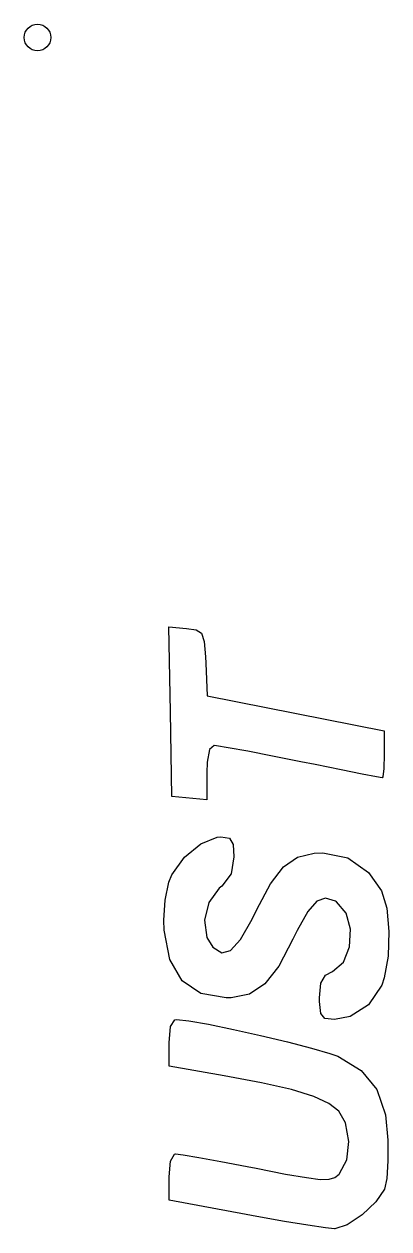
# Model space of a CAD drawing. Extents: x 0.39 to 2.81, y 0.39 to 2.19.
# Drawn here: x 0.393 to 0.581, y 1.387 to 2.007 of the extents above; entities that cross this region are included whole.
import ezdxf

# ---------------------------------------------------------------- set-up
doc = ezdxf.new("R2010")
doc.units = 0
doc.header["$MEASUREMENT"] = 0
doc.layers.add('BLACK', color=7, linetype='CONTINUOUS')

msp = doc.modelspace()

# ---------------------------------------------------------------- linework, layer by layer
at = {"layer": 'BLACK', "linetype": 'CONTINUOUS'}
for p, q in [((0.468389, 1.65321), (0.467628, 1.6969)), ((0.467628, 1.6969), (0.476677, 1.69603)), ((0.476677, 1.69603), (0.481656, 1.69533)), ((0.481656, 1.69533), (0.484434, 1.69356)), ((0.484434, 1.69356), (0.48576, 1.68937)), ((0.48576, 1.68937), (0.486385, 1.68139)), ((0.486385, 1.68139), (0.486539, 1.67824)), ((0.486539, 1.67824), (0.487352, 1.66133)), ((0.487352, 1.66133), (0.578267, 1.6433)), ((0.469151, 1.60952), (0.468389, 1.65321)), ((0.578267, 1.6433), (0.578267, 1.63124)), ((0.488396, 1.63372), (0.487251, 1.62718)), ((0.490819, 1.63576), (0.488396, 1.63372)), ((0.492054, 1.63564), (0.490819, 1.63576)), ((0.498148, 1.63465), (0.492054, 1.63564)), ((0.50811, 1.63283), (0.498148, 1.63465)), ((0.520893, 1.63038), (0.50811, 1.63283)), ((0.535449, 1.62748), (0.520893, 1.63038)), ((0.578267, 1.63124), (0.578073, 1.62396)), ((0.487251, 1.62718), (0.487107, 1.62178)), ((0.542867, 1.62598), (0.535449, 1.62748)), ((0.556236, 1.62329), (0.542867, 1.62598)), ((0.578073, 1.62396), (0.577582, 1.61967)), ((0.487107, 1.62178), (0.487107, 1.60779)), ((0.567075, 1.62114), (0.556236, 1.62329)), ((0.574422, 1.61971), (0.567075, 1.62114)), ((0.577317, 1.61919), (0.574422, 1.61971)), ((0.577582, 1.61967), (0.577317, 1.61919)), ((0.487107, 1.60779), (0.469151, 1.60952)), ((0.483943, 1.58523), (0.49244, 1.58865)), ((0.49244, 1.58865), (0.494385, 1.5888)), ((0.494385, 1.5888), (0.498723, 1.58807)), ((0.498723, 1.58807), (0.500565, 1.58481)), ((0.475581, 1.57835), (0.483943, 1.58523)), ((0.500565, 1.58481), (0.500919, 1.57855)), ((0.5337, 1.5783), (0.542299, 1.58034)), ((0.542299, 1.58034), (0.546741, 1.58052)), ((0.546741, 1.58052), (0.559643, 1.57794)), ((0.469096, 1.56936), (0.475581, 1.57835)), ((0.500919, 1.57855), (0.499596, 1.56984)), ((0.526552, 1.57333), (0.5337, 1.5783)), ((0.559643, 1.57794), (0.570321, 1.57047)), ((0.467637, 1.56552), (0.469096, 1.56936)), ((0.499596, 1.56984), (0.494787, 1.56345)), ((0.519914, 1.56463), (0.526552, 1.57333)), ((0.570321, 1.57047), (0.576941, 1.56107)), ((0.465747, 1.55626), (0.467637, 1.56552)), ((0.49346, 1.56235), (0.488046, 1.55513)), ((0.494787, 1.56345), (0.49346, 1.56235)), ((0.512845, 1.55139), (0.519914, 1.56463)), ((0.465007, 1.54599), (0.465747, 1.55626)), ((0.543606, 1.55581), (0.538979, 1.55044)), ((0.548146, 1.55736), (0.543606, 1.55581)), ((0.553288, 1.55572), (0.548146, 1.55736)), ((0.553792, 1.55543), (0.553288, 1.55572)), ((0.576941, 1.56107), (0.579617, 1.55214)), ((0.488046, 1.55513), (0.485829, 1.546)), ((0.510417, 1.54648), (0.512845, 1.55139)), ((0.538979, 1.55044), (0.533577, 1.54064)), ((0.558752, 1.54964), (0.553792, 1.55543)), ((0.56095, 1.54129), (0.558752, 1.54964)), ((0.579617, 1.55214), (0.580752, 1.54017)), ((0.465166, 1.54075), (0.465007, 1.54599)), ((0.485829, 1.546), (0.487042, 1.53711)), ((0.504424, 1.53606), (0.510417, 1.54648)), ((0.468013, 1.52572), (0.465166, 1.54075)), ((0.487042, 1.53711), (0.490208, 1.53203)), ((0.533577, 1.54064), (0.531413, 1.53613)), ((0.560466, 1.53225), (0.56095, 1.54129)), ((0.580752, 1.54017), (0.580341, 1.52746)), ((0.490208, 1.53203), (0.494767, 1.52922)), ((0.499356, 1.53044), (0.504424, 1.53606)), ((0.531413, 1.53613), (0.524056, 1.52228)), ((0.557379, 1.52441), (0.560466, 1.53225)), ((0.474341, 1.51481), (0.468013, 1.52572)), ((0.494767, 1.52922), (0.499356, 1.53044)), ((0.580341, 1.52746), (0.578377, 1.51626)), ((0.524056, 1.52228), (0.51686, 1.51314)), ((0.54818, 1.51775), (0.551768, 1.51964)), ((0.551768, 1.51964), (0.557379, 1.52441)), ((0.484045, 1.50817), (0.474341, 1.51481)), ((0.51686, 1.51314), (0.508987, 1.50795)), ((0.545118, 1.506), (0.545728, 1.51364)), ((0.545728, 1.51364), (0.54818, 1.51775)), ((0.57706, 1.5125), (0.570243, 1.50247)), ((0.578377, 1.51626), (0.57706, 1.5125)), ((0.497017, 1.50593), (0.484045, 1.50817)), ((0.499601, 1.506), (0.497017, 1.50593)), ((0.508987, 1.50795), (0.499601, 1.506)), ((0.545127, 1.50404), (0.545118, 1.506)), ((0.545681, 1.49791), (0.545127, 1.50404)), ((0.570243, 1.50247), (0.560799, 1.49635)), ((0.468474, 1.49125), (0.470679, 1.49473)), ((0.470679, 1.49473), (0.471534, 1.49488)), ((0.471534, 1.49488), (0.477773, 1.49421)), ((0.477773, 1.49421), (0.487973, 1.49241)), ((0.547874, 1.49538), (0.545681, 1.49791)), ((0.552791, 1.49488), (0.547874, 1.49538)), ((0.560799, 1.49635), (0.552791, 1.49488)), ((0.46777, 1.48287), (0.468474, 1.49125)), ((0.487973, 1.49241), (0.500761, 1.4898)), ((0.500761, 1.4898), (0.514765, 1.48668)), ((0.46777, 1.47086), (0.46777, 1.48287)), ((0.514765, 1.48668), (0.528612, 1.48338)), ((0.528612, 1.48338), (0.540929, 1.4802)), ((0.540929, 1.4802), (0.550343, 1.47746)), ((0.550343, 1.47746), (0.554568, 1.47592)), ((0.554568, 1.47592), (0.56655, 1.46868)), ((0.496085, 1.46592), (0.46777, 1.47086)), ((0.515187, 1.46234), (0.496085, 1.46592)), ((0.56655, 1.46868), (0.574509, 1.45892)), ((0.53073, 1.45881), (0.515187, 1.46234)), ((0.542087, 1.45534), (0.53073, 1.45881)), ((0.574509, 1.45892), (0.578948, 1.44579)), ((0.549938, 1.45171), (0.542087, 1.45534)), ((0.554961, 1.44773), (0.549938, 1.45171)), ((0.558407, 1.44165), (0.554961, 1.44773)), ((0.578948, 1.44579), (0.580286, 1.43274)), ((0.560138, 1.43219), (0.558407, 1.44165)), ((0.559152, 1.42271), (0.560138, 1.43219)), ((0.580286, 1.43274), (0.580286, 1.42212)), ((0.46848, 1.42195), (0.470445, 1.42567)), ((0.470445, 1.42567), (0.471064, 1.42582)), ((0.471064, 1.42582), (0.474851, 1.42531)), ((0.46777, 1.41389), (0.46848, 1.42195)), ((0.474851, 1.42531), (0.482974, 1.42391)), ((0.482974, 1.42391), (0.494354, 1.42181)), ((0.494354, 1.42181), (0.507908, 1.41922)), ((0.507908, 1.41922), (0.512501, 1.41832)), ((0.555415, 1.4156), (0.559152, 1.42271)), ((0.580286, 1.42212), (0.57963, 1.41306)), ((0.46777, 1.40196), (0.46777, 1.41389)), ((0.512501, 1.41832), (0.527642, 1.41539)), ((0.527642, 1.41539), (0.538312, 1.41351)), ((0.538312, 1.41351), (0.545455, 1.41263)), ((0.550012, 1.41267), (0.552924, 1.41359)), ((0.552924, 1.41359), (0.555135, 1.41532)), ((0.555135, 1.41532), (0.555415, 1.4156)), ((0.57963, 1.41306), (0.578495, 1.40764)), ((0.545455, 1.41263), (0.550012, 1.41267)), ((0.578495, 1.40764), (0.574004, 1.40105)), ((0.50739, 1.39455), (0.46777, 1.40196)), ((0.574004, 1.40105), (0.567004, 1.39444)), ((0.512866, 1.39354), (0.50739, 1.39455)), ((0.567004, 1.39444), (0.559368, 1.38931)), ((0.526976, 1.39102), (0.512866, 1.39354)), ((0.53909, 1.38899), (0.526976, 1.39102)), ((0.548065, 1.38764), (0.53909, 1.38899)), ((0.559368, 1.38931), (0.552965, 1.38715)), ((0.552758, 1.38715), (0.548065, 1.38764)), ((0.552965, 1.38715), (0.552758, 1.38715))]:
    msp.add_line(p, q, dxfattribs=at)
at = {"layer": 'BLACK'}
msp.add_circle((0.4, 2), 0.00689, dxfattribs=at)

doc.saveas('drawing.dxf')
